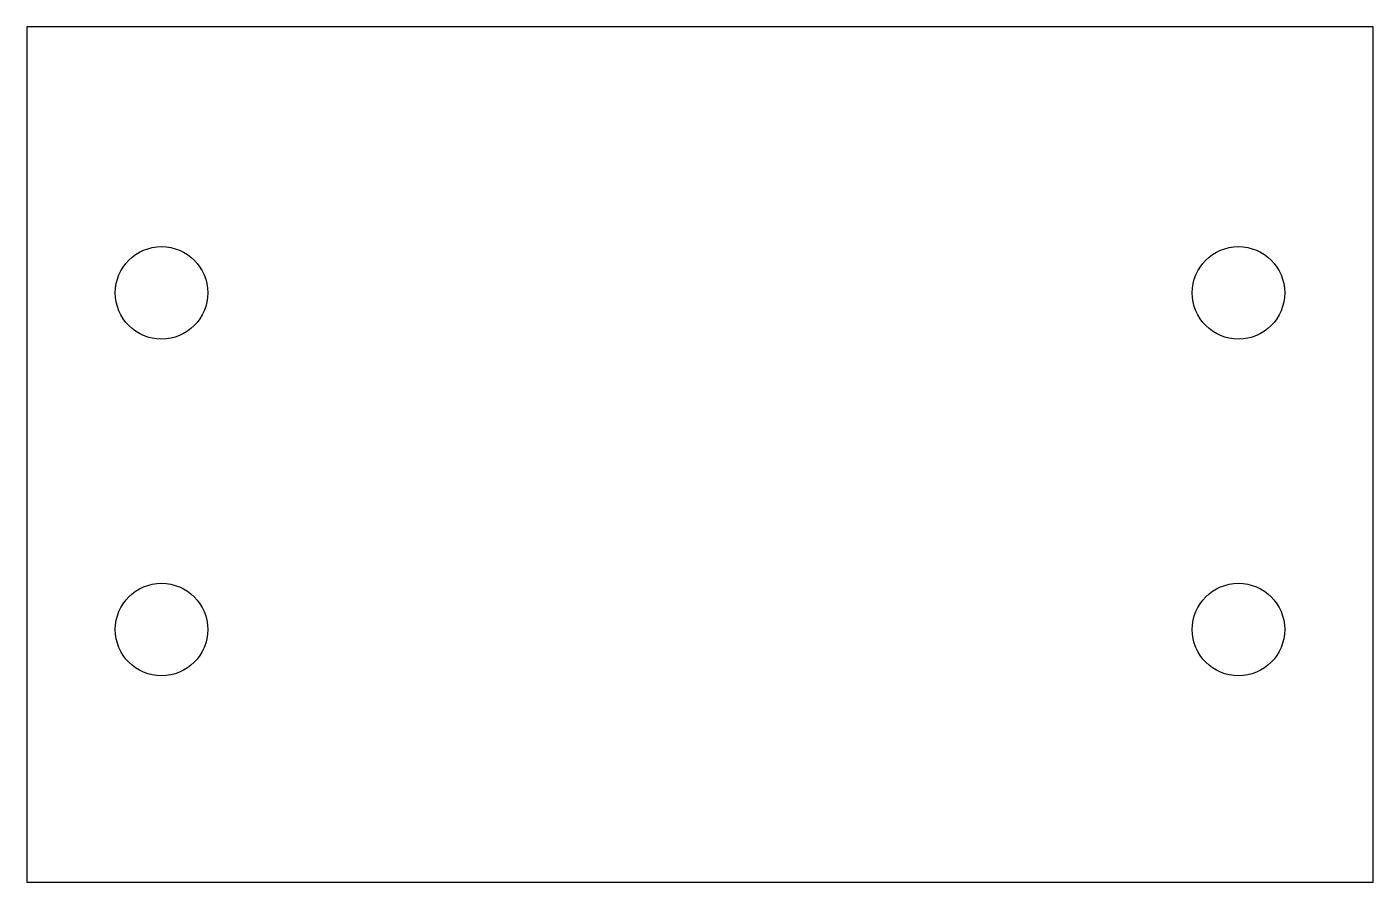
# Model space of a CAD drawing. Header units: millimetres. Extents: x -40 to 40, y -25.4 to 25.4.
import ezdxf

# ---------------------------------------------------------------- set-up
doc = ezdxf.new("R2010")
doc.units = ezdxf.units.MM

msp = doc.modelspace()

# ---------------------------------------------------------------- linework, layer by layer
msp.add_lwpolyline([(-40, -25.4), (40, -25.4), (40, 25.4), (-40, 25.4)], close=True)
for centre in [(-32, 9.6), (32, 9.6), (-32, -10.4), (32, -10.4)]:
    msp.add_circle(centre, 2.75)

doc.saveas('drawing.dxf')
